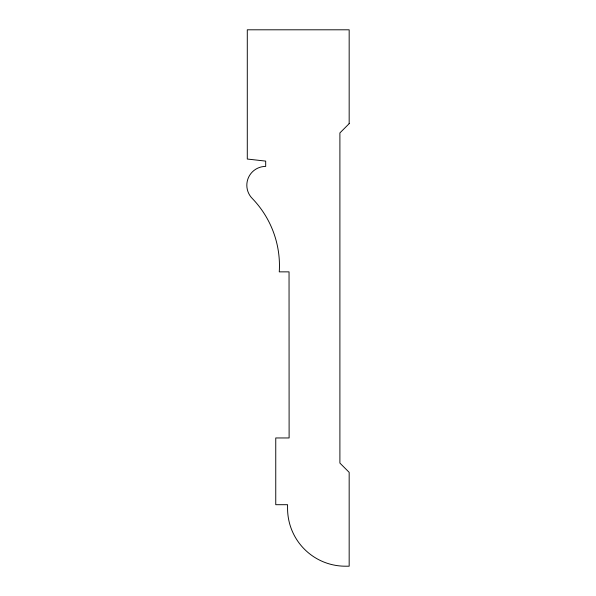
<?xml version="1.0" encoding="UTF-8"?>
<svg xmlns="http://www.w3.org/2000/svg" width="596" height="596" viewBox="0 0 596 596"><rect width="100%" height="100%" fill="white"/><g stroke="black" fill="none" stroke-linecap="round" stroke-linejoin="round"><path stroke-width="0.89" d="M349.167 123.655L339.899 132.923L339.899 463.077L349.167 472.345L349.167 566.2L345.389 566.2A57.819 57.819 0 0 1 287.57 508.381L287.57 504.7L275.754 504.7L275.754 437.956L289.112 437.956L289.045 271.858L279.263 271.858A96.783 96.783 0 0 0 252.406 198.617A18.826 18.826 0 0 1 265.689 166.411L265.689 161.106L247.288 159.035L247.288 29.8L349.167 29.8L349.167 123.655"/></g></svg>
